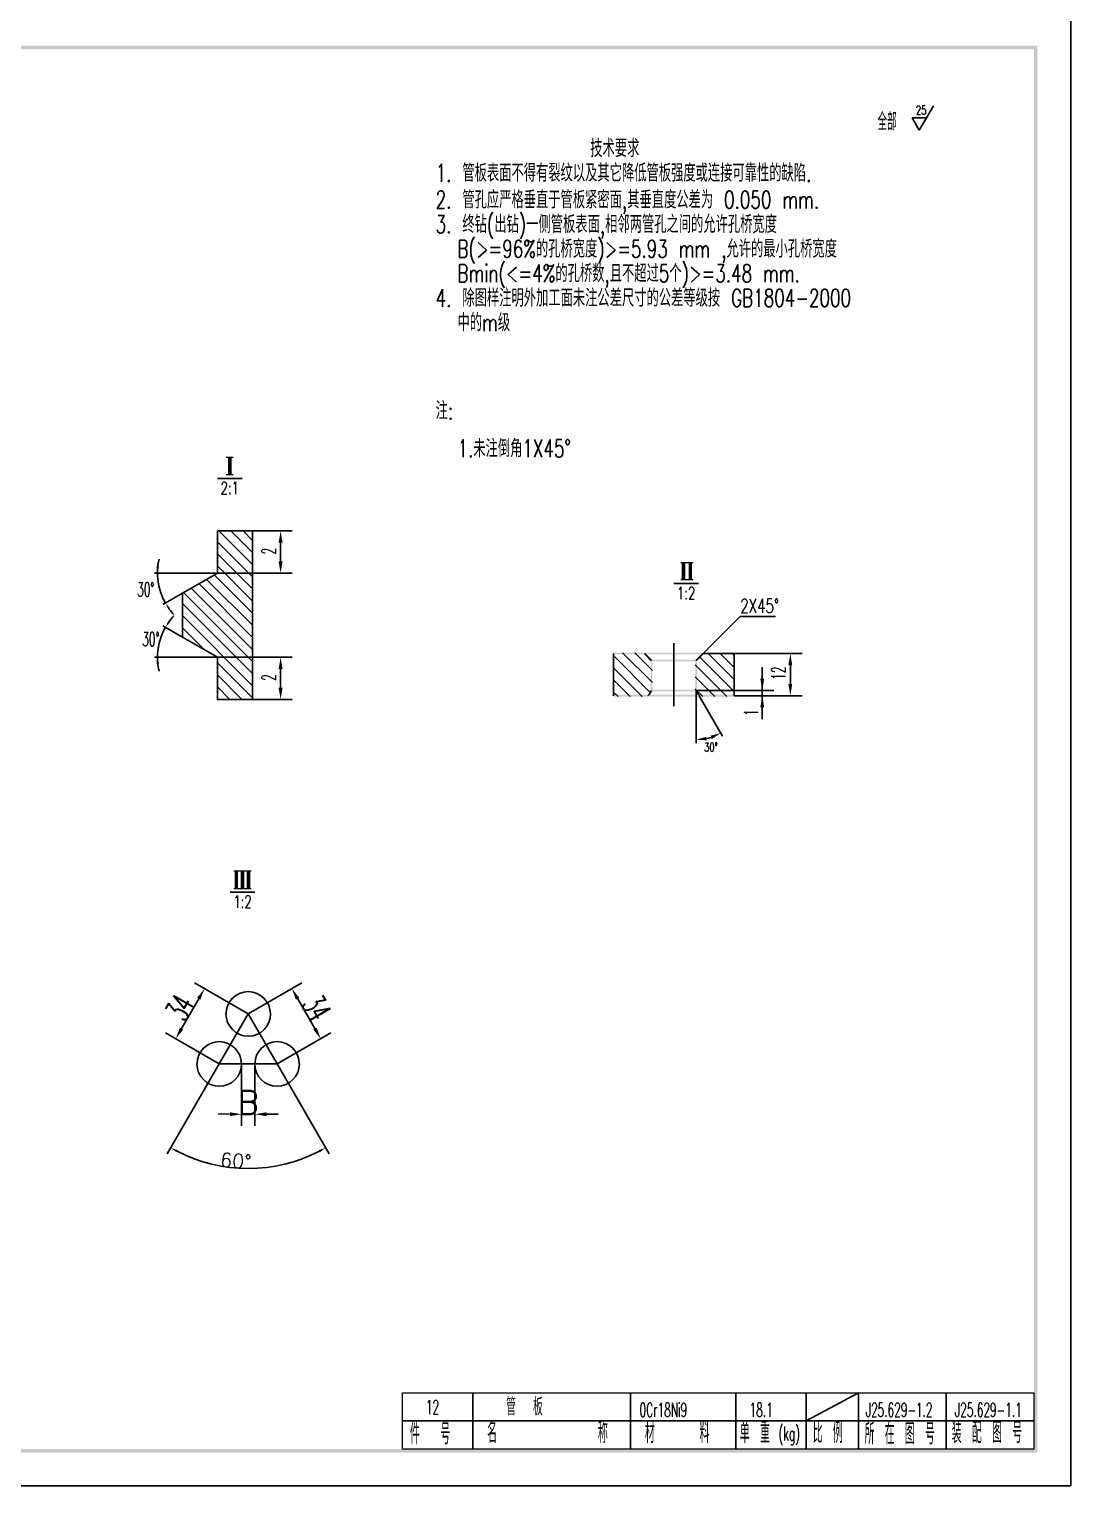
# Model space of a CAD drawing. Header units: millimetres. Extents: x 883 to 5635, y 546 to 4751.
# Drawn here: x 4744 to 5635, y 1806 to 3052 of the extents above; entities that cross this region are included whole.
import ezdxf
from ezdxf.enums import TextEntityAlignment as Align

# ---------------------------------------------------------------- set-up
doc = ezdxf.new("R2010")
doc.units = ezdxf.units.MM
for name, color, linetype in [('1', 2, 'Continuous'), ('1轮廓实线层', 1, 'Continuous'), ('2', 1, 'Continuous'), ('CDR_DIM', 7, 'Continuous')]:
    doc.layers.add(name, color=color, linetype=linetype)
doc.styles.add('HZTXT', font='txt', dxfattribs={"width": 0.75, "bigfont": 'HZTXT'})
doc.styles.get("Standard").update_dxf_attribs({"font": 'txt', "bigfont": 'gbcbig.shx'})

msp = doc.modelspace()

# ---------------------------------------------------------------- linework, layer by layer
for p, q in [((5634.6, 1806), (5634.6, 3066)), ((4931, 2209.7), (4906.2, 2166.9)), ((4955.7, 2166.9), (4931, 2209.7)), ((4906.2, 2166.9), (4955.7, 2166.9)), ((5408.1, 1861.5), (5453.1, 1885.5)), ((3852.6, 1806), (5634.6, 1806))]:
    msp.add_line(p, q)
at = {"color": 0, "lineweight": 0}
for p, q in [((4934.7, 2593.8), (4905.9, 2622.6)), ((4934.7, 2604.1), (4916.2, 2622.6)), ((4934.7, 2614.5), (4926.6, 2622.6)), ((4934.7, 2583.4), (4904.7, 2613.4)), ((4934.7, 2573.1), (4904.7, 2603.1)), ((4934.7, 2562.7), (4904.7, 2592.7)), ((4934.7, 2542), (4895.4, 2581.2)), ((4934.7, 2552.3), (4902, 2585)), ((4934.7, 2510.9), (4875.7, 2569.9)), ((4934.7, 2521.3), (4882.3, 2573.7)), ((4934.7, 2531.6), (4888.9, 2577.5)), ((4934.7, 2500.6), (4874.7, 2560.6)), ((4934.7, 2490.2), (4874.7, 2550.2)), ((4893.5, 2521), (4874.7, 2539.9)), ((5276.7, 2493), (5251.2, 2518.5)), ((5276.7, 2503.3), (5261.6, 2518.5)), ((5346.7, 2495.5), (5323.7, 2518.5)), ((5346.7, 2505.9), (5334.1, 2518.5)), ((5346.7, 2516.2), (5344.4, 2518.5)), ((4934.7, 2479.9), (4904.7, 2509.9)), ((5275.5, 2483.9), (5243.4, 2516)), ((5268, 2481), (5243.4, 2505.6)), ((5340.5, 2481), (5313.3, 2508.2)), ((5346.7, 2485.2), (5316.6, 2515.3)), ((4925.6, 2478.6), (4904.7, 2499.5)), ((5257.7, 2481), (5243.4, 2495.3)), ((5330.2, 2481), (5313.3, 2497.8)), ((4915.3, 2478.6), (4904.7, 2489.2)), ((5247.3, 2481), (5243.4, 2484.9)), ((5319.8, 2481), (5313.3, 2487.4)), ((4904.9, 2478.6), (4904.7, 2478.8))]:
    msp.add_line(p, q, dxfattribs=at)
at = {"color": 0, "linetype": 'ByBlock'}
for p, q in [((4934.7, 2622.6), (4968.7, 2622.6)), ((4958.7, 2596.6), (4958.7, 2612.6)), ((4904.7, 2586.6), (4968.7, 2586.6)), ((5320.1, 2517.7), (5404.7, 2517.7)), ((4904.7, 2514.6), (4968.7, 2514.6)), ((4958.7, 2504.6), (4958.7, 2488.6)), ((5370.7, 2496.2), (5370.7, 2506.2)), ((5394.7, 2491.7), (5394.7, 2507.7)), ((5314.1, 2486.2), (5380.7, 2486.2)), ((5346.7, 2481.7), (5380.7, 2481.7)), ((5346.7, 2481.7), (5404.7, 2481.7)), ((5370.7, 2490.2), (5370.7, 2461.7)), ((4934.7, 2478.6), (4968.7, 2478.6))]:
    msp.add_line(p, q, dxfattribs=at)
at = {"lineweight": -3}
for p, q in [((4906.2, 2166.8), (4861.8, 2090)), ((4955.8, 2166.8), (5000.1, 2090))]:
    msp.add_line(p, q, dxfattribs=at)
at = {"lineweight": 0}
for p, q in [((5603.1, 1885.5), (5603.1, 1837.5)), ((5603.1, 1837.5), (5063.1, 1837.5))]:
    msp.add_line(p, q, dxfattribs=at)
at = {"lineweight": -3}
for points in [[(5123.1, 1837.5), (5123.1, 1885.5)], [(5258.1, 1837.5), (5258.1, 1885.5)], [(5348.1, 1837.5), (5348.1, 1885.5)], [(5408.1, 1837.5), (5408.1, 1885.5)], [(5453.1, 1837.5), (5453.1, 1885.5)], [(5528.1, 1837.5), (5528.1, 1885.5)], [(5063.1, 1861.5), (5603.1, 1861.5)]]:
    msp.add_lwpolyline(points, dxfattribs=at)
at = {"color": 0, "linetype": 'ByBlock'}
for centre, radius, start, end in [((4904.7, 2586.6), 51.4, 166.6034, 210), ((4904.7, 2586.6), 51.4, 216.6983, 223.3966), ((4904.7, 2514.6), 51.4, 136.6034, 143.3017), ((4904.7, 2514.6), 51.4, 150, 193.3966), ((5314.1, 2486.2), 42.1, 282.2699, 287.7301)]:
    msp.add_arc(centre, radius, start, end, dxfattribs=at)
at = {"lineweight": -3}
msp.add_arc((4931, 2209.7), 132.3, 242.5981, 297.4019, dxfattribs=at)
at = {"color": 0, "linetype": 'ByBlock'}
for points in [[(4957, 2612.6), (4960.4, 2612.6), (4958.7, 2622.6)], [(4854.7, 2592.5), (4852.7, 2592.6), (4853.3, 2586.6)], [(4957, 2596.6), (4960.4, 2596.6), (4958.7, 2586.6)], [(4862.7, 2555.3), (4864.3, 2556.4), (4860.2, 2560.9)], [(4864.3, 2544.7), (4862.7, 2545.8), (4860.2, 2540.3)], [(5393, 2507.7), (5396.3, 2507.7), (5394.7, 2517.7)], [(4852.7, 2508.5), (4854.7, 2508.7), (4853.3, 2514.6)], [(4957, 2504.6), (4960.4, 2504.6), (4958.7, 2514.6)], [(5369, 2496.2), (5372.3, 2496.2), (5370.7, 2486.2)], [(5393, 2491.7), (5396.3, 2491.7), (5394.7, 2481.7)], [(4957, 2488.6), (4960.4, 2488.6), (4958.7, 2478.6)], [(5369, 2471.7), (5372.3, 2471.7), (5370.7, 2481.7)], [(5323.2, 2443.6), (5322.9, 2446.6), (5314.1, 2444.1)], [(5326.3, 2447.5), (5327.5, 2444.7), (5335.1, 2449.7)]]:
    msp.add_solid(points, dxfattribs=at)
at = {"lineweight": -3}
for points in [[(4869.6, 2091.4), (4870.6, 2093.1), (4864.8, 2095.1)], [(4991.4, 2093.1), (4992.4, 2091.4), (4997.1, 2095.1)]]:
    msp.add_solid(points, dxfattribs=at)
for points in [[(5603.1, 3034.5), (5606.1, 3037.5), (3929.1, 3034.5), (3926.1, 3037.5)], [(5603.1, 1837.5), (5606.1, 1834.5), (5603.1, 3034.5), (5606.1, 3037.5)], [(5270, 2518.5), (5270, 2517), (5243.4, 2518.5), (5243.4, 2517)], [(5269.7, 2517), (5270.3, 2518.5), (5295, 2517), (5295, 2518.5)], [(5276.7, 2512), (5275.2, 2511.4), (5270.3, 2518.5), (5269.7, 2517)], [(5320.4, 2517), (5319.8, 2518.5), (5295, 2517), (5295, 2518.5)], [(5313.3, 2512), (5314.8, 2511.4), (5319.8, 2518.5), (5320.4, 2517)], [(5320.1, 2518.5), (5320.1, 2517), (5346.7, 2518.5), (5346.7, 2517)], [(5276.7, 2486), (5275.2, 2486.4), (5276.7, 2512), (5275.2, 2511.4)], [(5276, 2511), (5276, 2512.5), (5295, 2511), (5295, 2512.5)], [(5314.1, 2511), (5314.1, 2512.5), (5295, 2511), (5295, 2512.5)], [(5313.3, 2486), (5314.8, 2486.4), (5313.3, 2512), (5314.8, 2511.4)], [(5273.4, 2482.5), (5273.4, 2481), (5243.4, 2482.5), (5243.4, 2481)], [(5274.7, 2482.5), (5272.1, 2481), (5276.7, 2486), (5275.2, 2486.4)], [(5295, 2482.5), (5295, 2481), (5274.7, 2482.5), (5272.1, 2481)], [(5276, 2485.5), (5276, 2487), (5295, 2485.5), (5295, 2487)], [(5314.1, 2485.5), (5314.1, 2487), (5295, 2485.5), (5295, 2487)], [(5295, 2482.5), (5295, 2481), (5315.4, 2482.5), (5318, 2481)], [(5315.4, 2482.5), (5318, 2481), (5313.3, 2486), (5314.8, 2486.4)], [(5316.7, 2482.5), (5316.7, 2481), (5346.7, 2482.5), (5346.7, 2481)], [(3927.6, 1837.5), (3927.6, 1834.5), (5603.1, 1837.5), (5606.1, 1834.5)]]:
    msp.add_trace(points)
at = {"layer": '1'}
for p, q in [((4934.7, 2478.6), (4934.7, 2622.6)), ((5243.4, 2481.7), (5243.4, 2517.7)), ((5295, 2472.7), (5295, 2526.7)), ((5346.7, 2481.7), (5346.7, 2517.7))]:
    msp.add_line(p, q, dxfattribs=at)
at = {"layer": '1轮廓实线层'}
for p, q in [((4904.7, 2586.6), (4904.7, 2622.6)), ((4904.7, 2622.6), (4934.7, 2622.6)), ((4874.7, 2569.3), (4904.7, 2586.6)), ((4874.7, 2531.9), (4874.7, 2569.3)), ((4904.7, 2514.6), (4874.7, 2531.9)), ((4904.7, 2478.6), (4904.7, 2514.6)), ((4934.7, 2478.6), (4904.7, 2478.6))]:
    msp.add_line(p, q, dxfattribs=at)
at = {"layer": '1轮廓实线层', "lineweight": 0}
for p, q in [((5063.1, 1885.5), (5603.1, 1885.5)), ((5063.1, 1837.5), (5063.1, 1885.5))]:
    msp.add_line(p, q, dxfattribs=at)
at = {"layer": '1轮廓实线层'}
for centre, radius, start, end in [((4931, 2209.7), 19, 0, 180), ((4931, 2209.7), 19.1, 180, 0), ((4906.2, 2166.9), 19, 0, 180), ((4955.7, 2166.9), 19, 0, 180), ((4906.2, 2166.9), 19.1, 180, 0), ((4955.7, 2166.9), 19.1, 180, 0)]:
    msp.add_arc(centre, radius, start, end, dxfattribs=at)
at = {"layer": '2'}
for p, q in [((5511.1, 2975.8), (5517.1, 2986.3)), ((5499, 2975.8), (5505, 2965.3)), ((5499, 2975.8), (5511.1, 2975.8)), ((5505, 2965.3), (5511.1, 2975.8)), ((4904.7, 2667.6), (4925.7, 2667.6)), ((4904.7, 2586.6), (4850.7, 2586.6)), ((4874.7, 2569.3), (4857.9, 2559.6)), ((5295, 2577.7), (5316, 2577.7)), ((4874.7, 2531.9), (4857.9, 2541.6)), ((5320.1, 2517.7), (5351.9, 2549.5)), ((5351.9, 2549.5), (5381.9, 2549.5)), ((4904.7, 2514.6), (4850.7, 2514.6)), ((5314.1, 2486.2), (5314.1, 2441.2)), ((5316.7, 2481.7), (5336.6, 2447.2)), ((4915.6, 2313.8), (4936.6, 2313.8)), ((4930.9, 2209.8), (4885, 2236.3)), ((4931, 2209.8), (4976.9, 2236.3)), ((4888.7, 2222.6), (4874, 2197.1)), ((4973.3, 2222.6), (4988, 2197.1)), ((4906.2, 2166.9), (4860.3, 2193.4)), ((4955.8, 2166.9), (5001.7, 2193.4))]:
    msp.add_line(p, q, dxfattribs=at)
at = {"layer": '2', "lineweight": 0}
for p, q in [((4912.2, 2685.6), (4918.2, 2685.6)), ((4918.2, 2670.6), (4912.2, 2670.6)), ((5301, 2595.7), (5311.5, 2595.7)), ((5311.5, 2580.7), (5301, 2580.7)), ((4933.6, 2331.8), (4918.6, 2331.8)), ((4918.6, 2316.8), (4933.6, 2316.8)), ((4915.3, 2123.8), (4905.3, 2123.8))]:
    msp.add_line(p, q, dxfattribs=at)
at = {"layer": '2', "lineweight": -3}
for p, q in [((4925.3, 2166.8), (4925.3, 2113.8)), ((4936.7, 2166.8), (4936.7, 2113.8)), ((4946.7, 2123.8), (4956.7, 2123.8))]:
    msp.add_line(p, q, dxfattribs=at)
at = {"layer": '2'}
for points in [[(4887.3, 2223.4), (4890.1, 2221.8), (4893.7, 2231.3)], [(4974.7, 2223.4), (4971.8, 2221.8), (4968.3, 2231.3)], [(4872.5, 2197.9), (4875.4, 2196.2), (4869, 2188.4)], [(4989.5, 2197.9), (4986.6, 2196.2), (4993, 2188.4)]]:
    msp.add_solid(points, dxfattribs=at)
at = {"layer": '2', "lineweight": -3}
for points in [[(4915.3, 2125.5), (4915.3, 2122.2), (4925.3, 2123.8)], [(4946.7, 2125.5), (4946.7, 2122.2), (4936.7, 2123.8)]]:
    msp.add_solid(points, dxfattribs=at)
at = {"layer": '2', "lineweight": 0}
for points in [[(4913.7, 2670.6), (4916.7, 2670.6), (4913.7, 2685.6), (4916.7, 2685.6)], [(5301.8, 2580.7), (5304.8, 2580.7), (5301.8, 2595.7), (5304.8, 2595.7)], [(5310.6, 2595.6), (5307.6, 2595.6), (5310.6, 2580.6), (5307.6, 2580.6)], [(4919.3, 2316.8), (4922.3, 2316.8), (4919.3, 2331.8), (4922.3, 2331.8)], [(4927.6, 2331.8), (4924.6, 2331.8), (4927.6, 2316.8), (4924.6, 2316.8)], [(4929.7, 2316.8), (4932.7, 2316.8), (4929.7, 2331.8), (4932.7, 2331.8)]]:
    msp.add_trace(points, dxfattribs=at)
at = {"layer": 'DEFPOINTS', "color": 0, "linetype": 'ByBlock'}
for p in [(4934.7, 2622.6), (4958.7, 2622.6), (4850.7, 2586.6), (4904.7, 2586.6), (4904.7, 2586.6), (4854.1, 2577.7), (4874.7, 2569.3), (4857.9, 2559.6), (4857.9, 2541.6), (4856.4, 2532.1), (4874.7, 2531.9), (5320.1, 2517.7), (5394.7, 2517.7), (4850.7, 2514.6), (4904.7, 2514.6), (4904.7, 2514.6), (5314.1, 2486.2), (5314.1, 2486.2), (5316.7, 2481.7), (5346.7, 2481.7), (5346.7, 2481.7), (5370.7, 2486.2), (4934.7, 2478.6), (4958.7, 2478.6), (5336.6, 2447.2), (5314.1, 2441.2)]:
    msp.add_point(p, dxfattribs=at)

# ---------------------------------------------------------------- texts
at = {"width": 0.55}
msp.add_text('全部', height=15, dxfattribs=at).set_placement((5469.2, 2965.2))
at = {"style": 'HZTXT', "width": 0.7}
for s, p in [('             技术要求', (5091.3, 2942.3)), ('1. 管板表面不得有裂纹以及其它降低管板强度或连接可靠性的缺陷.', (5091.3, 2921.3)), ('2. 管孔应严格垂直于管板紧密面,其垂直度公差为 0.050 mm.', (5091.3, 2898.4)), ('3. 终钻(出钻)一侧管板表面,相邻两管孔之间的允许孔桥宽度', (5091.3, 2877.4)), ('  B(>=96%的孔桥宽度)>=5.93 mm ,允许的最小孔桥宽度', (5091.3, 2856.4)), ('  Bmin(<=4%的孔桥数,且不超过5个)>=3.48 mm.', (5091.3, 2835.4)), ('4. 除图样注明外加工面未注公差尺寸的公差等级按 GB1804-2000', (5091.3, 2814.4)), ('  中的m级', (5091.3, 2793.4)), ('注:', (5091.3, 2718)), ('  1.未注倒角1X45%%D', (5091.3, 2685.7))]:
    msp.add_text(s, height=15, dxfattribs=at).set_placement(p)
at = {"color": 0, "linetype": 'ByBlock', "style": 'HZTXT', "width": 0.7}
msp.add_text('30%%D', height=7.5, dxfattribs=at).set_placement((5326.8, 2437.7), align=Align.MIDDLE_CENTER)
at = {"lineweight": -3, "width": 0.55}
for s, height, p in [('管  板', 15, (5151.7, 1866.2)), ('12', 12, (5083, 1867.2)), ('0Cr18Ni9', 12, (5265.8, 1865.1)), ('18.1', 12, (5359.9, 1865.1)), ('J25.629-1.2', 12, (5459.2, 1865.1)), ('J25.629-1.1', 12, (5535.5, 1865.1)), ('件  号', 18, (5069.3, 1841.5)), ('名         称', 18, (5135.4, 1842.6)), ('材    料', 18, (5270.3, 1842.6)), ('单 重', 18, (5351.6, 1842.6)), ('(kg)', 12, (5384.6, 1844.9)), ('比 例', 18, (5413.9, 1842.6)), ('所 在 图 号', 18, (5458.2, 1841.5)), ('装 配 图 号', 18, (5532.8, 1842.6))]:
    msp.add_text(s, height=height, dxfattribs=at).set_placement(p)
at = {"lineweight": -3, "insert": (4920.4, 2084), "char_height": 12, "attachment_point": 5, "rotation": 355.1987}
msp.add_mtext('\\A1;60°', dxfattribs=at)
at = {"layer": '1轮廓实线层', "color": 0, "lineweight": -3, "width": 0.55}
for s, rotation, p in [('2', 90, (4954.6, 2602.4)), ('30°', 0.1993, (4836, 2566.5)), ('30°', 359.1627, (4840.3, 2524.2)), ('12', 90, (5390.6, 2495.3)), ('2', 90, (4954.6, 2494.4))]:
    msp.add_text(s, height=12, rotation=rotation, dxfattribs=at).set_placement(p)
at = {"layer": '1轮廓实线层', "color": 0, "lineweight": 0, "width": 0.55}
msp.add_text('1', height=12, rotation=90, dxfattribs=at).set_placement((5367.2, 2464.6))
at = {"layer": '2', "style": 'HZTXT', "width": 0.7}
msp.add_text('25', height=7.5, dxfattribs=at).set_placement((5511.1, 2978.8), align=Align.RIGHT)
for s, p in [('2:1', (4915.2, 2654.1)), ('1:2', (5305.5, 2564.2)), ('1:2', (4926.1, 2300.3))]:
    msp.add_text(s, height=10.5, dxfattribs=at).set_placement(p, align=Align.CENTER)
msp.add_text('2X45%%D', height=12, dxfattribs=at).set_placement((5351.9, 2552.5))
at = {"layer": '2', "insert": (4931, 2133.9), "char_height": 20, "attachment_point": 5}
msp.add_mtext('\\A1;B', dxfattribs=at)
at = {"layer": 'CDR_DIM', "width": 0.55}
for rotation, p in [(60, (4876.7, 2201.9)), (300, (4976.1, 2217.8))]:
    msp.add_text('34', height=20, rotation=rotation, dxfattribs=at).set_placement(p)

doc.saveas('drawing.dxf')
